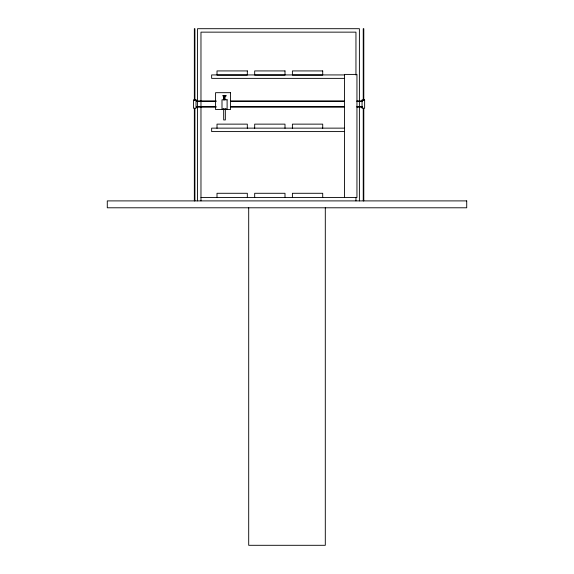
<?xml version="1.0" encoding="UTF-8"?>
<svg xmlns="http://www.w3.org/2000/svg" width="574" height="574" viewBox="0 0 574 574"><rect width="100%" height="100%" fill="white"/><g stroke="black" fill="none" stroke-linecap="round" stroke-linejoin="round"><path stroke-width="0.86" d="M344.45 74.929L211.648 74.929L211.648 78.373L344.45 78.373M222.87 95.679L226.127 95.679M222.87 95.93L226.127 95.93M196.394 100.888L216.125 100.888M230.475 100.888L344.378 100.888M356.935 100.888L362.316 100.888M196.394 101.44L216.125 101.44M230.475 101.44L344.378 101.44M356.935 101.44L362.316 101.44M196.394 106.606L216.125 106.606M230.475 106.606L344.378 106.606M356.935 106.606L362.316 106.606M196.394 107.159L216.125 107.159M230.475 107.159L344.378 107.159M356.935 107.159L362.316 107.159M344.45 128.138L211.648 128.138L211.648 131.582L344.45 131.582M200.972 197.456L356.949 197.456L356.949 74.412L344.45 74.412L344.45 197.456M363.794 28.7L363.794 100.45M363.794 108.522L363.794 200.9M363.242 28.7L363.242 100.45M363.242 108.522L363.242 200.9M359.396 200.9L359.396 28.7L197.528 28.7L197.528 200.9M355.952 75.036L355.952 32.144L200.972 32.144L200.972 200.9M355.952 197.456L355.952 200.9M325.3 207.788L325.3 545.3L248.7 545.3L248.7 207.788M322.71 128.303L322.71 124.135L292.396 124.135L292.396 128.303M322.71 197.456L322.71 193.287L292.396 193.287L292.396 197.456M284.998 128.303L284.998 124.135L254.684 124.135L254.684 128.303M284.998 197.456L284.998 193.287L254.684 193.287L254.684 197.456M247.322 128.303L247.322 124.135L217.008 124.135L217.008 128.303M247.322 197.456L247.322 193.287L217.008 193.287L217.008 197.456M225.338 108.902L225.338 119.952L223.688 119.952L223.666 108.902M224.9 95.93L224.9 99.783M224.707 95.93L224.757 99.783M224.011 95.93L224.011 99.783M223.925 95.93L223.925 99.783M223.767 95.93L223.767 99.783M194.902 28.7L194.902 100.45M194.902 108.522L194.902 200.9M194.349 28.7L194.349 100.45M194.349 108.522L194.349 200.9M247.322 70.925L217.008 70.925L217.008 75.094L247.322 75.094L247.322 70.925M284.998 70.925L254.684 70.925L254.684 75.094L284.998 75.094L284.998 70.925M322.71 70.925L292.396 70.925L292.396 75.094L322.71 75.094L322.71 70.925M230.518 92.679L215.58 92.679L215.58 109.555L230.518 109.555L230.518 92.679M196.028 99.84L193.445 99.84L193.445 108.213L196.028 108.213L196.028 99.84M227.11 99.783L222.002 99.783L222.002 108.902L227.11 108.902L227.11 99.783M364.634 99.84L362.051 99.84L362.051 108.213L364.634 108.213L364.634 99.84M466.719 200.9L107.281 200.9L107.281 207.788L466.719 207.788L466.719 200.9"/></g></svg>
